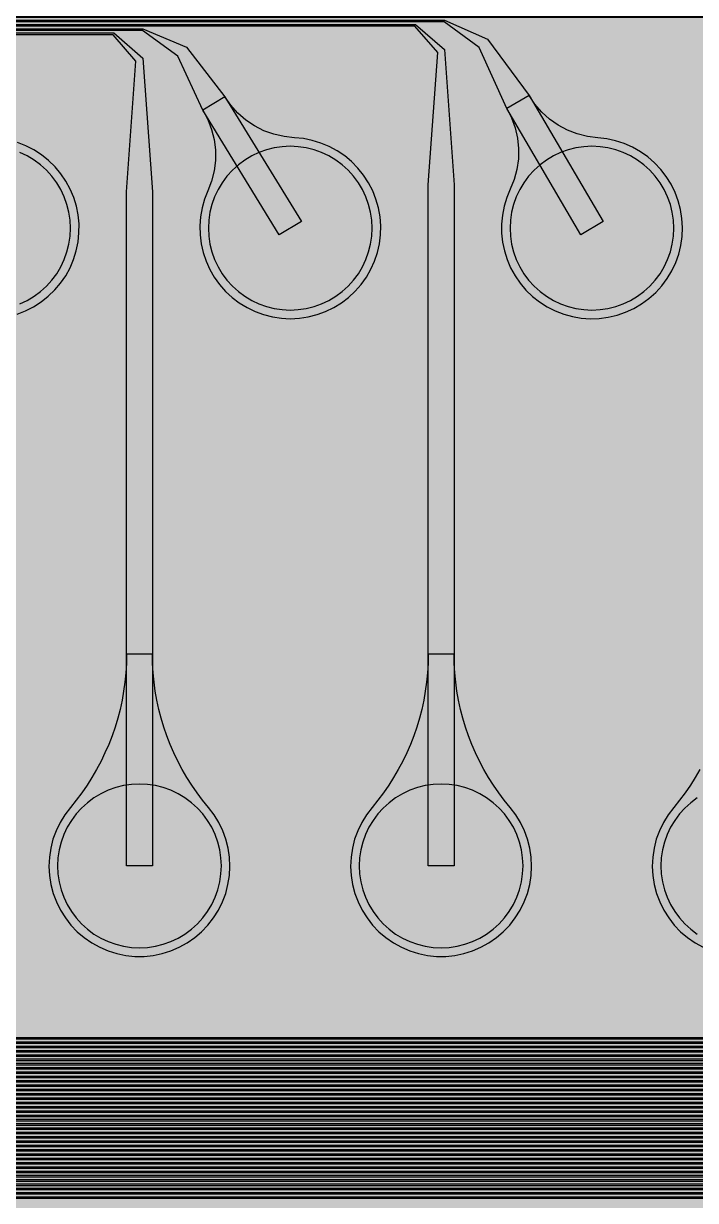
# Model space of a CAD drawing. Header units: metres. Extents: x -7240 to 10960, y -29667 to 1823.
# Drawn here: x -1187 to -407, y -28281 to -26915 of the extents above; entities that cross this region are included whole.
import ezdxf

# ---------------------------------------------------------------- set-up
doc = ezdxf.new("R2010")
doc.units = ezdxf.units.M
for name, color, linetype in [('Metal1', 4, 'CONTINUOUS'), ('Polyimide', 7, 'CONTINUOUS'), ('Polyimide_Negative', 5, 'CONTINUOUS')]:
    doc.layers.add(name, color=color, linetype=linetype)

msp = doc.modelspace()

# ---------------------------------------------------------------- hatches: boundary and pattern name
at = {"layer": 'Polyimide'}
msp.add_hatch(color=7, dxfattribs=at).paths.add_polyline_path([(4088.5, -11806.9), (4098.7, -11851.2), (4115.6, -11893.5), (4138.6, -11932.7), (4167.4, -11968), (4201.1, -11998.5), (4239, -12023.6), (4280.3, -12042.7), (4349.2, -12073.7), (4413.2, -12113.8), (4471.3, -12162), (4522.3, -12217.7), (4565.4, -12279.7), (4599.7, -12346.9), (4624.7, -12418.2), (4639.9, -12492.2), (4645, -12567.5), (4639.9, -12642.8), (4624.7, -12716.8), (4599.7, -12788.1), (4565.4, -12855.3), (4522.3, -12917.3), (4471.3, -12973), (4413.2, -13021.2), (4349.2, -13061.3), (4280.3, -13092.3), (4239, -13111.4), (4201.1, -13136.5), (4167.4, -13167), (4138.6, -13202.3), (4115.6, -13241.5), (4098.7, -13283.8), (4088.5, -13328.1), (4085, -13373.5), (4085, -13567.5), (4099.4, -13861.6), (4142.6, -14152.8), (4214.2, -14438.4), (4313.4, -14715.5), (4439.2, -14981.7), (4590.6, -15234.2), (4766, -15470.7), (4963.7, -15688.8), (5181.8, -15886.5), (5418.3, -16061.9), (5670.8, -16213.3), (5936.9, -16339.1), (6214.1, -16438.3), (6499.7, -16509.9), (6790.9, -16553.1), (7085, -16567.5), (9960.4, -16567.5), (10038.8, -16571.4), (10116.4, -16582.9), (10192.6, -16601.9), (10266.5, -16628.4), (10337.5, -16662), (10404.8, -16702.3), (10467.9, -16749.1), (10526.1, -16801.8), (10578.8, -16860), (10625.6, -16923), (10665.9, -16990.4), (10699.5, -17061.4), (10725.9, -17135.3), (10745, -17211.4), (10756.5, -17289.1), (10760.4, -17367.5), (10760.4, -21957.3), (10721.6, -22012.9), (10686, -22070.6), (10653.6, -22130.1), (10624.5, -22191.4), (10598.9, -22254.2), (10576.8, -22318.2), (10558.3, -22383.5), (10543.4, -22449.6), (10532.2, -22516.5), (10524.7, -22583.8), (10521, -22651.5), (10521, -22719.3), (10524.7, -22787), (10532.2, -22854.4), (10543.4, -22921.2), (10558.3, -22987.4), (10576.8, -23052.6), (10598.9, -23116.7), (10624.5, -23179.5), (10653.6, -23240.7), (10686, -23300.3), (10721.6, -23357.9), (10760.4, -23413.5), (10760.4, -28667.5), (10756.5, -28745.9), (10745, -28823.6), (10725.9, -28899.7), (10699.5, -28973.6), (10665.9, -29044.6), (10625.6, -29112), (10578.8, -29175), (10526.1, -29233.2), (10467.9, -29285.9), (10404.8, -29332.7), (10337.5, -29373), (10266.5, -29406.6), (10192.6, -29433.1), (10116.4, -29452.1), (10038.8, -29463.6), (9960.4, -29467.5), (-6239.6, -29467.5), (-6318, -29463.6), (-6395.7, -29452.1), (-6471.9, -29433.1), (-6545.8, -29406.6), (-6616.7, -29373), (-6684.1, -29332.7), (-6747.1, -29285.9), (-6805.3, -29233.2), (-6858, -29175), (-6904.8, -29112), (-6945.2, -29044.6), (-6978.7, -28973.6), (-7005.2, -28899.7), (-7024.3, -28823.6), (-7035.8, -28745.9), (-7039.6, -28667.5), (-7039.6, -23426.3), (-6999.4, -23370.1), (-6962.3, -23311.6), (-6928.7, -23251.2), (-6898.5, -23189), (-6871.8, -23125.1), (-6848.8, -23059.9), (-6829.5, -22993.4), (-6814, -22926), (-6802.4, -22857.8), (-6794.6, -22789.1), (-6790.7, -22720), (-6790.7, -22650.8), (-6794.6, -22581.8), (-6802.4, -22513), (-6814, -22444.8), (-6829.5, -22377.4), (-6848.8, -22311), (-6871.8, -22245.7), (-6898.5, -22181.9), (-6928.7, -22119.7), (-6962.3, -22059.2), (-6999.4, -22000.8), (-7039.6, -21944.5), (-7039.6, -17367.5), (-7035.8, -17289.1), (-7024.3, -17211.4), (-7005.2, -17135.3), (-6978.7, -17061.4), (-6945.2, -16990.4), (-6904.8, -16923), (-6858, -16860), (-6805.3, -16801.8), (-6747.1, -16749.1), (-6684.1, -16702.3), (-6616.7, -16662), (-6545.8, -16628.4), (-6471.9, -16601.9), (-6395.7, -16582.9), (-6318, -16571.4), (-6239.6, -16567.5), (-3334, -16567.5), (-3039.9, -16553.1), (-2748.7, -16509.9), (-2463.1, -16438.3), (-2185.9, -16339.1), (-1919.8, -16213.3), (-1667.3, -16061.9), (-1430.8, -15886.5), (-1212.7, -15688.8), (-1015, -15470.7), (-839.6, -15234.2), (-688.2, -14981.7), (-562.4, -14715.5), (-463.2, -14438.4), (-391.6, -14152.8), (-348.4, -13861.6), (-334, -13567.5), (-334, -13373.5), (-337.5, -13328.1), (-347.7, -13283.8), (-364.6, -13241.5), (-387.6, -13202.3), (-416.4, -13167), (-450.1, -13136.5), (-488, -13111.4), (-529.3, -13092.3), (-529.3, -13092.3), (-598.2, -13061.3), (-662.2, -13021.2), (-720.3, -12973), (-771.3, -12917.3), (-814.4, -12855.3), (-848.7, -12788.1), (-873.7, -12716.8), (-888.9, -12642.8), (-894, -12567.5), (-888.9, -12492.2), (-873.7, -12418.2), (-848.7, -12346.9), (-814.4, -12279.7), (-771.3, -12217.7), (-720.3, -12162), (-662.2, -12113.8), (-598.2, -12073.7), (-529.3, -12042.7), (-488, -12023.6), (-450.1, -11998.5), (-416.4, -11968), (-387.6, -11932.7), (-364.6, -11893.5), (-347.7, -11851.2), (-337.5, -11806.9), (-334, -11761.5), (-334, -11074.3), (-337.5, -11028.9), (-347.7, -10984.6), (-364.6, -10942.4), (-387.6, -10903.1), (-416.4, -10867.8), (-450.1, -10837.3), (-488, -10812.2), (-529.3, -10793.2), (-529.3, -10793.2), (-598.2, -10762.1), (-662.2, -10722.1), (-720.3, -10673.8), (-771.3, -10618.1), (-814.4, -10556.1), (-848.7, -10488.9), (-873.7, -10417.6), (-888.9, -10343.7), (-894, -10268.3), (-888.9, -10193), (-873.7, -10119), (-848.7, -10047.8), (-814.4, -9980.5), (-771.3, -9918.5), (-720.3, -9862.9), (-662.2, -9814.6), (-598.2, -9774.6), (-529.3, -9743.5), (-488, -9724.5), (-450.1, -9699.4), (-416.4, -9668.8), (-387.6, -9633.5), (-364.6, -9594.3), (-347.7, -9552), (-337.5, -9507.7), (-334, -9462.4), (-334, -8775.1), (-337.5, -8729.8), (-347.7, -8685.5), (-364.6, -8643.2), (-387.6, -8604), (-416.4, -8568.7), (-450.1, -8538.1), (-488, -8513), (-529.3, -8494), (-529.3, -8494), (-598.2, -8462.9), (-662.2, -8422.9), (-720.3, -8374.6), (-771.3, -8319), (-814.4, -8257), (-848.7, -8189.7), (-873.7, -8118.5), (-888.9, -8044.5), (-894, -7969.2), (-888.9, -7893.8), (-873.7, -7819.9), (-848.7, -7748.6), (-814.4, -7681.4), (-771.3, -7619.4), (-720.3, -7563.7), (-662.2, -7515.4), (-598.2, -7475.4), (-529.3, -7444.3), (-529.3, -7444.3), (-488, -7425.3), (-450.1, -7400.2), (-416.4, -7369.7), (-387.6, -7334.4), (-364.6, -7295.1), (-347.7, -7252.9), (-337.5, -7208.6), (-334, -7163.2), (-334, -6476), (-337.5, -6430.6), (-347.7, -6386.3), (-364.6, -6344), (-387.6, -6304.8), (-416.4, -6269.5), (-450.1, -6239), (-488, -6213.9), (-529.3, -6194.8), (-529.3, -6194.8), (-598.2, -6163.8), (-662.2, -6123.7), (-720.3, -6075.5), (-771.3, -6019.8), (-814.4, -5957.8), (-848.7, -5890.6), (-873.7, -5819.3), (-888.9, -5745.3), (-894, -5670), (-888.9, -5594.7), (-873.7, -5520.7), (-848.7, -5449.4), (-814.4, -5382.2), (-771.3, -5320.2), (-720.3, -5264.5), (-662.2, -5216.3), (-598.2, -5176.2), (-529.3, -5145.2), (-529.3, -5145.2), (-488, -5126.1), (-450.1, -5101), (-416.4, -5070.5), (-387.6, -5035.2), (-364.6, -4996), (-347.7, -4953.7), (-337.5, -4909.4), (-334, -4864), (-334, 380), (-334, 1522.5), (-289, 1522.5), (-288.8, 1515.6), (-288.1, 1508.8), (-287, 1502), (-285.4, 1495.3), (-283.4, 1488.7), (-281, 1482.3), (-278.2, 1476.1), (-274.9, 1470), (-271.3, 1464.2), (-267.3, 1458.6), (-262.9, 1453.3), (-258.2, 1448.3), (-253.2, 1443.6), (-247.9, 1439.2), (-242.3, 1435.2), (-236.5, 1431.6), (-230.4, 1428.3), (-224.2, 1425.5), (-217.8, 1423.1), (-211.2, 1421.1), (-204.5, 1419.5), (-197.7, 1418.4), (-190.9, 1417.7), (-184, 1417.5), (-177.1, 1417.7), (-170.3, 1418.4), (-163.5, 1419.5), (-156.8, 1421.1), (-150.2, 1423.1), (-143.8, 1425.5), (-137.6, 1428.3), (-131.5, 1431.6), (-125.7, 1435.2), (-120.1, 1439.2), (-114.8, 1443.6), (-109.8, 1448.3), (-105.1, 1453.3), (-100.7, 1458.6), (-96.7, 1464.2), (-93.1, 1470), (-89.8, 1476.1), (-87, 1482.3), (-84.6, 1488.7), (-82.6, 1495.3), (-81, 1502), (-79.9, 1508.8), (-79.2, 1515.6), (-79, 1522.5), (1786, 1522.5), (3835, 1522.5), (3835.2, 1529), (3835.9, 1535.6), (3836.9, 1542), (3838.4, 1548.4), (3840.3, 1554.6), (3842.6, 1560.8), (3845.3, 1566.7), (3848.4, 1572.5), (3851.9, 1578.1), (3855.7, 1583.4), (3859.8, 1588.4), (3864.3, 1593.2), (3869.1, 1597.7), (3874.1, 1601.8), (3879.4, 1605.6), (3885, 1609.1), (3890.8, 1612.2), (3896.7, 1614.9), (3902.9, 1617.2), (3909.1, 1619.1), (3915.5, 1620.6), (3921.9, 1621.6), (3928.5, 1622.3), (3935, 1622.5), (3941.5, 1622.3), (3948.1, 1621.6), (3954.5, 1620.6), (3960.9, 1619.1), (3967.1, 1617.2), (3973.3, 1614.9), (3979.2, 1612.2), (3985, 1609.1), (3990.6, 1605.6), (3995.9, 1601.8), (4000.9, 1597.7), (4005.7, 1593.2), (4010.2, 1588.4), (4014.3, 1583.4), (4018.1, 1578.1), (4021.6, 1572.5), (4024.7, 1566.7), (4027.4, 1560.8), (4029.7, 1554.6), (4031.6, 1548.4), (4033.1, 1542), (4034.1, 1535.6), (4034.8, 1529), (4035, 1522.5), (4085, 1522.5), (4085, 380), (4085, 330), (4085, -4864), (4088.5, -4909.4), (4098.7, -4953.7), (4115.6, -4996), (4138.6, -5035.2), (4167.4, -5070.5), (4201.1, -5101), (4239, -5126.1), (4280.3, -5145.2), (4280.3, -5145.2), (4349.2, -5176.2), (4413.2, -5216.3), (4471.3, -5264.5), (4522.3, -5320.2), (4565.4, -5382.2), (4599.7, -5449.4), (4624.7, -5520.7), (4639.9, -5594.7), (4645, -5670), (4639.9, -5745.3), (4624.7, -5819.3), (4599.7, -5890.6), (4565.4, -5957.8), (4522.3, -6019.8), (4471.3, -6075.5), (4413.2, -6123.7), (4349.2, -6163.8), (4280.3, -6194.8), (4239, -6213.9), (4201.1, -6239), (4167.4, -6269.5), (4138.6, -6304.8), (4115.6, -6344), (4098.7, -6386.3), (4088.5, -6430.6), (4085, -6476), (4085, -11761.5), (4088.5, -11806.9)])

# ---------------------------------------------------------------- linework, layer by layer
at = {"layer": 'Metal1'}
for points in [[(1728.9, -18191.7), (1728.9, -28247.9), (1698.3, -28278.5), (-5907.5, -28278.5), (-5938.1, -28247.9), (-5938.1, -25926.6), (-5907.5, -25896), (-4552.4, -25896), (-4493.7, -25906.7), (-4486.5, -25911.9), (-4366.5, -26031.9), (-4387.7, -26053.1), (-4507.7, -25933.1), (-4509.1, -25929.8), (-4552.8, -25898), (-5906.7, -25898), (-5936.1, -25927.4), (-5936.1, -28247.1), (-5906.7, -28276.5), (1697.5, -28276.5), (1726.9, -28247.1), (1726.9, -18191.7)], [(1723.9, -18191.7), (1723.9, -28242.9), (1693.3, -28273.5), (-5902.5, -28273.5), (-5933.1, -28242.9), (-5933.1, -25931.6), (-5902.5, -25901), (-4581.7, -25901), (-4547.8, -25930.2), (-4537.1, -26068.2), (-4537.1, -26782.5), (-4567.1, -26782.5), (-4567.1, -26068.2), (-4556.5, -25933.8), (-4582.5, -25903), (-5901.7, -25903), (-5931.1, -25932.4), (-5931.1, -28242.1), (-5901.7, -28271.5), (1692.5, -28271.5), (1721.9, -28242.1), (1721.9, -18191.7)], [(1718.9, -18191.7), (1718.9, -28237.9), (1688.3, -28268.5), (-5897.5, -28268.5), (-5928.1, -28237.9), (-5928.1, -25936.6), (-5897.5, -25906), (-4892.4, -25906), (-4832.9, -25915.5), (-4716.5, -26031.9), (-4737.7, -26053.1), (-4849.9, -25940.9), (-4892.8, -25908), (-5896.7, -25908), (-5926.1, -25937.4), (-5926.1, -28237.1), (-5896.7, -28266.5), (1687.5, -28266.5), (1716.9, -28237.1), (1716.9, -18191.7)], [(1713.9, -18191.7), (1713.9, -28232.9), (1683.3, -28263.5), (-5892.5, -28263.5), (-5923.1, -28232.9), (-5923.1, -25941.6), (-5892.5, -25911), (-4931.7, -25911), (-4897.8, -25940.2), (-4887.1, -26076.2), (-4887.1, -26782.5), (-4917.1, -26782.5), (-4917.1, -26076.2), (-4906.5, -25943.8), (-4932.5, -25913), (-5891.7, -25913), (-5921.1, -25942.4), (-5921.1, -28232.1), (-5891.7, -28261.5), (1682.5, -28261.5), (1711.9, -28232.1), (1711.9, -18191.7)], [(1708.9, -18191.7), (1708.9, -28227.9), (1678.3, -28258.5), (-5887.5, -28258.5), (-5918.1, -28227.9), (-5918.1, -25946.6), (-5887.5, -25916), (-5232.4, -25916), (-5172.9, -25925.5), (-5066.5, -26031.9), (-5087.7, -26053.1), (-5189.9, -25950.9), (-5232.8, -25918), (-5886.7, -25918), (-5916.1, -25947.4), (-5916.1, -28227.1), (-5886.7, -28256.5), (1677.5, -28256.5), (1706.9, -28227.1), (1706.9, -18191.7)], [(1703.9, -18191.7), (1703.9, -28222.9), (1673.3, -28253.5), (-5882.5, -28253.5), (-5913.1, -28222.9), (-5913.1, -25951.6), (-5882.5, -25921), (-5281.7, -25921), (-5247.7, -25950.2), (-5237.1, -26084.2), (-5237.1, -26782.5), (-5267.1, -26782.5), (-5267.1, -26084.2), (-5256.5, -25953.8), (-5282.5, -25923), (-5881.7, -25923), (-5911.1, -25952.4), (-5911.1, -28222.1), (-5881.7, -28251.5), (1672.5, -28251.5), (1701.9, -28222.1), (1701.9, -18191.7)], [(1698.9, -18191.7), (1698.9, -28217.9), (1668.3, -28248.5), (-5877.5, -28248.5), (-5908.1, -28217.9), (-5908.1, -26921.6), (-5877.5, -26891), (143.3, -26891), (179.6, -26919.2), (187.9, -26982.8), (187.9, -27152.5), (157.9, -27152.5), (157.9, -26982.8), (166.1, -26924.8), (142.5, -26893), (-5876.7, -26893), (-5906.1, -26922.4), (-5906.1, -28217.1), (-5876.7, -28246.5), (1667.5, -28246.5), (1696.9, -28217.1), (1696.9, -18191.7)], [(1693.9, -18191.7), (1693.9, -28212.9), (1663.3, -28243.5), (-5872.5, -28243.5), (-5903.1, -28212.9), (-5903.1, -26926.6), (-5872.5, -26896), (-31.7, -26896), (1.8, -26925.4), (12.9, -27086.2), (12.9, -27892.5), (-17.1, -27892.5), (-17.1, -27086.2), (-6.1, -26928.6), (-32.5, -26898), (-5871.7, -26898), (-5901.1, -26927.4), (-5901.1, -28212.1), (-5871.7, -28241.5), (1662.5, -28241.5), (1691.9, -28212.1), (1691.9, -18191.7)], [(1688.9, -18191.7), (1688.9, -28207.9), (1658.3, -28238.5), (-5867.5, -28238.5), (-5898.1, -28207.9), (-5898.1, -26931.6), (-5867.5, -26901), (-348.1, -26901), (-299, -26923.6), (-247.4, -26997.3), (-164.1, -27145.1), (-190.2, -27159.9), (-273.5, -27012), (-308.2, -26932.6), (-348.6, -26903), (-5866.7, -26903), (-5896.1, -26932.4), (-5896.1, -28207.1), (-5866.7, -28236.5), (1657.5, -28236.5), (1686.9, -28207.1), (1686.9, -18191.7)], [(1683.9, -18191.7), (1683.9, -28202.9), (1653.3, -28233.5), (-5862.5, -28233.5), (-5893.1, -28202.9), (-5893.1, -26936.6), (-5862.5, -26906), (-381.7, -26906), (-348.1, -26935.4), (-337.1, -27094.2), (-337.1, -27892.5), (-367.1, -27892.5), (-367.1, -27094.2), (-356.1, -26938.6), (-382.5, -26908), (-5861.7, -26908), (-5891.1, -26937.4), (-5891.1, -28202.1), (-5861.7, -28231.5), (1652.5, -28231.5), (1681.9, -28202.1), (1681.9, -18191.7)], [(1678.9, -18191.7), (1678.9, -28197.9), (1648.3, -28228.5), (-5857.5, -28228.5), (-5888.1, -28197.9), (-5888.1, -26941.6), (-5857.5, -26911), (-698.1, -26911), (-648.4, -26933), (-600.1, -26998.6), (-514.2, -27144.9), (-540.1, -27160.1), (-626, -27013.8), (-657.9, -26942.7), (-698.6, -26913), (-5856.7, -26913), (-5886.1, -26942.4), (-5886.1, -28197.1), (-5856.7, -28226.5), (1647.5, -28226.5), (1676.9, -28197.1), (1676.9, -18191.7)], [(1673.9, -18191.7), (1673.9, -28192.9), (1643.3, -28223.5), (-5852.5, -28223.5), (-5883.1, -28192.9), (-5883.1, -26946.6), (-5852.5, -26916), (-731.7, -26916), (-698.1, -26945.3), (-687.1, -27102.2), (-687.1, -27892.5), (-717.1, -27892.5), (-717.1, -27102.2), (-706.1, -26948.7), (-732.5, -26918), (-5851.7, -26918), (-5881.1, -26947.4), (-5881.1, -28192.1), (-5851.7, -28221.5), (1642.5, -28221.5), (1671.9, -28192.1), (1671.9, -18191.7)], [(1668.9, -18191.7), (1668.9, -28187.9), (1638.3, -28218.5), (-5847.5, -28218.5), (-5878.1, -28187.9), (-5878.1, -26951.6), (-5847.5, -26921), (-1048.1, -26921), (-997.7, -26942.4), (-953, -27000), (-864.3, -27144.7), (-889.9, -27160.3), (-978.6, -27015.6), (-1007.7, -26952.8), (-1048.6, -26923), (-5846.7, -26923), (-5876.1, -26952.4), (-5876.1, -28187.1), (-5846.7, -28216.5), (1637.5, -28216.5), (1666.9, -28187.1), (1666.9, -18191.7)], [(1663.9, -18191.7), (1663.9, -28182.9), (1633.3, -28213.5), (-5842.5, -28213.5), (-5873.1, -28182.9), (-5873.1, -26956.6), (-5842.5, -26926), (-1081.7, -26926), (-1048.1, -26955.3), (-1037.1, -27110.2), (-1037.1, -27892.5), (-1067.1, -27892.5), (-1067.1, -27110.2), (-1056.2, -26958.7), (-1082.5, -26928), (-5841.7, -26928), (-5871.1, -26957.4), (-5871.1, -28182.1), (-5841.7, -28211.5), (1632.5, -28211.5), (1661.9, -28182.1), (1661.9, -18191.7)], [(1658.9, -18191.7), (1658.9, -28177.9), (1628.3, -28208.5), (-5837.5, -28208.5), (-5868.1, -28177.9), (-5868.1, -26961.6), (-5837.5, -26931), (-1398.1, -26931), (-1346.9, -26951.7), (-1306, -27001.5), (-1214.5, -27144.4), (-1239.8, -27160.6), (-1331.3, -27017.7), (-1357.4, -26962.9), (-1398.6, -26933), (-5836.7, -26933), (-5866.1, -26962.4), (-5866.1, -28177.1), (-5836.7, -28206.5), (1627.5, -28206.5), (1656.9, -28177.1), (1656.9, -18191.7)], [(1653.9, -18191.7), (1653.9, -28172.9), (1623.3, -28203.5), (-5832.5, -28203.5), (-5863.1, -28172.9), (-5863.1, -26966.6), (-5832.5, -26936), (-1431.7, -26936), (-1398.1, -26965.3), (-1387.1, -27118.2), (-1387.1, -27892.5), (-1417.1, -27892.5), (-1417.1, -27118.2), (-1406.2, -26968.7), (-1432.5, -26938), (-5831.7, -26938), (-5861.1, -26967.4), (-5861.1, -28172.1), (-5831.7, -28201.5), (1622.5, -28201.5), (1651.9, -28172.1), (1651.9, -18191.7)], [(1648.9, -18191.7), (1648.9, -28167.9), (1618.3, -28198.5), (-5827.5, -28198.5), (-5858.1, -28167.9), (-5858.1, -26971.6), (-5827.5, -26941), (-1748.1, -26941), (-1696.1, -26960.8), (-1659.2, -27003.2), (-1564.7, -27144.1), (-1589.6, -27160.9), (-1684.1, -27019.9), (-1707.1, -26973), (-1748.6, -26943), (-5826.7, -26943), (-5856.1, -26972.4), (-5856.1, -28167.1), (-5826.7, -28196.5), (1617.5, -28196.5), (1646.9, -28167.1), (1646.9, -18191.7)], [(1643.9, -18191.7), (1643.9, -28162.9), (1613.3, -28193.5), (-5822.5, -28193.5), (-5853.1, -28162.9), (-5853.1, -26976.6), (-5822.5, -26946), (-1781.7, -26946), (-1748, -26975.3), (-1737.1, -27126.2), (-1737.1, -27892.5), (-1767.1, -27892.5), (-1767.1, -27126.2), (-1756.2, -26978.7), (-1782.5, -26948), (-5821.7, -26948), (-5851.1, -26977.4), (-5851.1, -28162.1), (-5821.7, -28191.5), (1612.5, -28191.5), (1641.9, -28162.1), (1641.9, -18191.7)], [(1638.9, -18191.7), (1638.9, -28157.9), (1608.3, -28188.5), (-5817.5, -28188.5), (-5848.1, -28157.9), (-5848.1, -26981.6), (-5817.5, -26951), (-2098.1, -26951), (-2045.3, -26969.9), (-2012.6, -27005.1), (-1914.9, -27143.9), (-1939.4, -27161.1), (-2037.1, -27022.4), (-2056.9, -26983.2), (-2098.6, -26953), (-5816.7, -26953), (-5846.1, -26982.4), (-5846.1, -28157.1), (-5816.7, -28186.5), (1607.5, -28186.5), (1636.9, -28157.1), (1636.9, -18191.7)], [(1633.9, -18191.7), (1633.9, -28152.9), (1603.3, -28183.5), (-5812.5, -28183.5), (-5843.1, -28152.9), (-5843.1, -26986.6), (-5812.5, -26956), (-2131.7, -26956), (-2098, -26985.3), (-2087.1, -27134.2), (-2087.1, -27892.5), (-2117.1, -27892.5), (-2117.1, -27134.2), (-2106.3, -26988.7), (-2132.5, -26958), (-5811.7, -26958), (-5841.1, -26987.4), (-5841.1, -28152.1), (-5811.7, -28181.5), (1602.5, -28181.5), (1631.9, -28152.1), (1631.9, -18191.7)], [(1628.9, -18191.7), (1628.9, -28147.9), (1598.3, -28178.5), (-5807.5, -28178.5), (-5838.1, -28147.9), (-5838.1, -26991.6), (-5807.5, -26961), (-2448.1, -26961), (-2394.4, -26978.8), (-2366.1, -27007.2), (-2265.1, -27143.6), (-2289.2, -27161.4), (-2390.2, -27025.1), (-2406.6, -26993.4), (-2448.6, -26963), (-5806.7, -26963), (-5836.1, -26992.4), (-5836.1, -28147.1), (-5806.7, -28176.5), (1597.5, -28176.5), (1626.9, -28147.1), (1626.9, -18191.7)], [(1623.9, -18191.7), (1623.9, -28142.9), (1593.3, -28173.5), (-5802.5, -28173.5), (-5833.1, -28142.9), (-5833.1, -26996.6), (-5802.5, -26966), (-2481.7, -26966), (-2448, -26995.3), (-2437.1, -27142.2), (-2437.1, -27892.5), (-2467.1, -27892.5), (-2467.1, -27142.2), (-2456.3, -26998.7), (-2482.5, -26968), (-5801.7, -26968), (-5831.1, -26997.4), (-5831.1, -28142.1), (-5801.7, -28171.5), (1592.5, -28171.5), (1621.9, -28142.1), (1621.9, -18191.7)], [(1618.9, -18191.7), (1618.9, -28137.9), (1588.3, -28168.5), (-5797.5, -28168.5), (-5828.1, -28137.9), (-5828.1, -27001.6), (-5797.5, -26971), (-2798.1, -26971), (-2743.4, -26987.6), (-2719.9, -27009.6), (-2615.3, -27143.3), (-2638.9, -27161.7), (-2743.5, -27028.1), (-2756.3, -27003.6), (-2798.6, -26973), (-5796.7, -26973), (-5826.1, -27002.4), (-5826.1, -28137.1), (-5796.7, -28166.5), (1587.5, -28166.5), (1616.9, -28137.1), (1616.9, -18191.7)], [(1613.9, -18191.7), (1613.9, -28132.9), (1583.3, -28163.5), (-5792.5, -28163.5), (-5823.1, -28132.9), (-5823.1, -27006.6), (-5792.5, -26976), (-2831.7, -26976), (-2797.9, -27005.3), (-2787.1, -27150.2), (-2787.1, -27892.5), (-2817.1, -27892.5), (-2817.1, -27150.2), (-2806.3, -27008.7), (-2832.5, -26978), (-5791.7, -26978), (-5821.1, -27007.4), (-5821.1, -28132.1), (-5791.7, -28161.5), (1582.5, -28161.5), (1611.9, -28132.1), (1611.9, -18191.7)], [(1608.9, -18191.7), (1608.9, -28127.9), (1578.3, -28158.5), (-5787.5, -28158.5), (-5818.1, -28127.9), (-5818.1, -27011.6), (-5787.5, -26981), (-3177.4, -26981), (-3121.3, -26995.6), (-3086.5, -27021.9), (-2966.5, -27141.9), (-2987.7, -27163.1), (-3107.7, -27043.1), (-3131.5, -27010.9), (-3177.8, -26983), (-5786.7, -26983), (-5816.1, -27012.4), (-5816.1, -28127.1), (-5786.7, -28156.5), (1577.5, -28156.5), (1606.9, -28127.1), (1606.9, -18191.7)], [(1603.9, -18191.7), (1603.9, -28122.9), (1573.3, -28153.5), (-5782.5, -28153.5), (-5813.1, -28122.9), (-5813.1, -27016.6), (-5782.5, -26986), (-3181.7, -26986), (-3147.9, -27015.2), (-3137.1, -27158.2), (-3137.1, -27892.5), (-3167.1, -27892.5), (-3167.1, -27158.2), (-3156.4, -27018.8), (-3182.5, -26988), (-5781.7, -26988), (-5811.1, -27017.4), (-5811.1, -28122.1), (-5781.7, -28151.5), (1572.5, -28151.5), (1601.9, -28122.1), (1601.9, -18191.7)], [(1598.9, -18191.7), (1598.9, -28117.9), (1568.3, -28148.5), (-5777.5, -28148.5), (-5808.1, -28117.9), (-5808.1, -27021.6), (-5777.5, -26991), (-3517.4, -26991), (-3460.5, -27004.4), (-3436.5, -27021.9), (-3316.5, -27141.9), (-3337.7, -27163.1), (-3457.7, -27043.1), (-3472.3, -27022), (-3517.8, -26993), (-5776.7, -26993), (-5806.1, -27022.4), (-5806.1, -28117.1), (-5776.7, -28146.5), (1567.5, -28146.5), (1596.9, -28117.1), (1596.9, -18191.7)], [(1593.9, -18191.7), (1593.9, -28112.9), (1563.3, -28143.5), (-5772.5, -28143.5), (-5803.1, -28112.9), (-5803.1, -27026.6), (-5772.5, -26996), (-3531.7, -26996), (-3497.9, -27025.2), (-3487.1, -27166.2), (-3487.1, -27892.5), (-3517.1, -27892.5), (-3517.1, -27166.2), (-3506.4, -27028.8), (-3532.5, -26998), (-5771.7, -26998), (-5801.1, -27027.4), (-5801.1, -28112.1), (-5771.7, -28141.5), (1562.5, -28141.5), (1591.9, -28112.1), (1591.9, -18191.7)], [(1588.9, -18191.7), (1588.9, -28107.9), (1558.3, -28138.5), (-5767.5, -28138.5), (-5798.1, -28107.9), (-5798.1, -27031.6), (-5767.5, -27001), (-3857.4, -27001), (-3799.4, -27012.8), (-3786.5, -27021.9), (-3666.5, -27141.9), (-3687.7, -27163.1), (-3807.7, -27043.1), (-3813.4, -27033.7), (-3857.8, -27003), (-5766.7, -27003), (-5796.1, -27032.4), (-5796.1, -28107.1), (-5766.7, -28136.5), (1557.5, -28136.5), (1586.9, -28107.1), (1586.9, -18191.7)], [(1583.9, -18191.7), (1583.9, -28102.9), (1553.3, -28133.5), (-5762.5, -28133.5), (-5793.1, -28102.9), (-5793.1, -27036.6), (-5762.5, -27006), (-3881.7, -27006), (-3847.8, -27035.2), (-3837.1, -27174.2), (-3837.1, -27892.5), (-3867.1, -27892.5), (-3867.1, -27174.2), (-3856.4, -27038.8), (-3882.5, -27008), (-5761.7, -27008), (-5791.1, -27037.4), (-5791.1, -28102.1), (-5761.7, -28131.5), (1552.5, -28131.5), (1581.9, -28102.1), (1581.9, -18191.7)], [(1578.9, -18191.7), (1578.9, -28097.9), (1548.3, -28128.5), (-5757.5, -28128.5), (-5788.1, -28097.9), (-5788.1, -27041.6), (-5757.5, -27011), (-4197.4, -27011), (-4137.9, -27020.5), (-4016.5, -27141.9), (-4037.7, -27163.1), (-4154.9, -27045.9), (-4197.8, -27013), (-5756.7, -27013), (-5786.1, -27042.4), (-5786.1, -28097.1), (-5756.7, -28126.5), (1547.5, -28126.5), (1576.9, -28097.1), (1576.9, -18191.7)], [(1573.9, -18191.7), (1573.9, -28092.9), (1543.3, -28123.5), (-5752.5, -28123.5), (-5783.1, -28092.9), (-5783.1, -27046.6), (-5752.5, -27016), (-4231.7, -27016), (-4197.8, -27045.2), (-4187.1, -27182.2), (-4187.1, -27892.5), (-4217.1, -27892.5), (-4217.1, -27182.2), (-4206.5, -27048.8), (-4232.5, -27018), (-5751.7, -27018), (-5781.1, -27047.4), (-5781.1, -28092.1), (-5751.7, -28121.5), (1542.5, -28121.5), (1571.9, -28092.1), (1571.9, -18191.7)], [(1568.9, -18191.7), (1568.9, -28087.9), (1538.3, -28118.5), (-5747.5, -28118.5), (-5778.1, -28087.9), (-5778.1, -27051.6), (-5747.5, -27021), (-4537.4, -27021), (-4477.9, -27030.5), (-4366.5, -27141.9), (-4387.7, -27163.1), (-4494.9, -27055.9), (-4537.8, -27023), (-5746.7, -27023), (-5776.1, -27052.4), (-5776.1, -28087.1), (-5746.7, -28116.5), (1537.5, -28116.5), (1566.9, -28087.1), (1566.9, -18191.7)], [(1563.9, -18191.7), (1563.9, -28082.9), (1533.3, -28113.5), (-5742.5, -28113.5), (-5773.1, -28082.9), (-5773.1, -27056.6), (-5742.5, -27026), (-4581.7, -27026), (-4547.7, -27055.2), (-4537.1, -27190.2), (-4537.1, -27892.5), (-4567.1, -27892.5), (-4567.1, -27190.2), (-4556.5, -27058.8), (-4582.5, -27028), (-5741.7, -27028), (-5771.1, -27057.4), (-5771.1, -28082.1), (-5741.7, -28111.5), (1532.5, -28111.5), (1561.9, -28082.1), (1561.9, -18191.7)], [(1558.9, -18191.7), (1558.9, -28077.9), (1528.3, -28108.5), (-5737.5, -28108.5), (-5768.1, -28077.9), (-5768.1, -27061.6), (-5737.5, -27031), (-4877.4, -27031), (-4817.9, -27040.5), (-4716.5, -27141.9), (-4737.7, -27163.1), (-4834.9, -27065.9), (-4877.8, -27033), (-5736.7, -27033), (-5766.1, -27062.4), (-5766.1, -28077.1), (-5736.7, -28106.5), (1527.5, -28106.5), (1556.9, -28077.1), (1556.9, -18191.7)], [(1553.9, -18191.7), (1553.9, -28072.9), (1523.3, -28103.5), (-5732.5, -28103.5), (-5763.1, -28072.9), (-5763.1, -27066.6), (-5732.5, -27036), (-4931.7, -27036), (-4897.7, -27065.2), (-4887.1, -27198.2), (-4887.1, -27892.5), (-4917.1, -27892.5), (-4917.1, -27198.2), (-4906.5, -27068.8), (-4932.5, -27038), (-5731.7, -27038), (-5761.1, -27067.4), (-5761.1, -28072.1), (-5731.7, -28101.5), (1522.5, -28101.5), (1551.9, -28072.1), (1551.9, -18191.7)], [(1548.9, -18191.7), (1548.9, -28067.9), (1518.3, -28098.5), (-5727.5, -28098.5), (-5758.1, -28067.9), (-5758.1, -27071.6), (-5727.5, -27041), (-5217.4, -27041), (-5157.9, -27050.5), (-5066.5, -27141.9), (-5087.7, -27163.1), (-5174.9, -27075.9), (-5217.8, -27043), (-5726.7, -27043), (-5756.1, -27072.4), (-5756.1, -28067.1), (-5726.7, -28096.5), (1517.5, -28096.5), (1546.9, -28067.1), (1546.9, -18191.7)], [(1543.9, -18191.7), (1543.9, -28062.9), (1513.3, -28093.5), (-5722.5, -28093.5), (-5753.1, -28062.9), (-5753.1, -27076.6), (-5722.5, -27046), (-5281.7, -27046), (-5247.7, -27075.2), (-5237.1, -27206.2), (-5237.1, -27892.5), (-5267.1, -27892.5), (-5267.1, -27206.2), (-5256.6, -27078.8), (-5282.5, -27048), (-5721.7, -27048), (-5751.1, -27077.4), (-5751.1, -28062.1), (-5721.7, -28091.5), (1512.5, -28091.5), (1541.9, -28062.1), (1541.9, -18191.7)], [(-1194.1, -27252.2), (-1184.3, -27248.4), (-1175, -27243.6), (-1166.2, -27238), (-1157.9, -27231.5), (-1150.4, -27224.2), (-1143.6, -27216.2), (-1137.7, -27207.6), (-1132.7, -27198.4), (-1128.6, -27188.7), (-1125.5, -27178.7), (-1123.3, -27168.5), (-1122.3, -27158), (-1122.2, -27147.5), (-1123.3, -27137.1), (-1125.3, -27126.8), (-1128.4, -27116.8), (-1132.4, -27107.2), (-1137.4, -27097.9), (-1143.3, -27089.3), (-1150, -27081.2), (-1157.5, -27073.9), (-1165.7, -27067.3), (-1174.5, -27061.6), (-1183.8, -27056.9), (-1193.5, -27053)], [(-401.8, -27780.6), (-407.2, -27789.9), (-412.9, -27798.9), (-419, -27807.7), (-425.5, -27816.3), (-432.3, -27824.6), (-438.7, -27833.1), (-444.2, -27842.1), (-448.9, -27851.7), (-452.5, -27861.6), (-455.1, -27871.9), (-456.6, -27882.4), (-457.1, -27893), (-456.5, -27903.6), (-454.9, -27914.1), (-452.2, -27924.3), (-448.5, -27934.2), (-443.8, -27943.7), (-438.1, -27952.7), (-431.6, -27961.1), (-424.3, -27968.8), (-416.2, -27975.7), (-407.5, -27981.7), (-398.2, -27986.8)]]:
    msp.add_lwpolyline(points, dxfattribs=at)
for points in [[(-978.6, -27015.6), (-972.8, -27026.4), (-968.5, -27037.8), (-965.5, -27049.6), (-964, -27061.7), (-964, -27073.8), (-965.5, -27085.9), (-968.4, -27097.8), (-972.8, -27109.2), (-976.6, -27118.9), (-979.5, -27129), (-981.3, -27139.3), (-982.1, -27149.7), (-981.8, -27160.2), (-980.5, -27170.6), (-978.2, -27180.8), (-974.9, -27190.8), (-970.6, -27200.3), (-965.4, -27209.4), (-959.2, -27217.9), (-952.3, -27225.8), (-944.6, -27232.9), (-936.3, -27239.2), (-927.3, -27244.7), (-917.9, -27249.3), (-908.1, -27252.8), (-897.9, -27255.4), (-887.5, -27257), (-877.1, -27257.5), (-866.6, -27257), (-856.2, -27255.4), (-846.1, -27252.8), (-836.2, -27249.2), (-826.8, -27244.7), (-817.9, -27239.2), (-809.5, -27232.8), (-801.9, -27225.7), (-794.9, -27217.8), (-788.8, -27209.3), (-783.6, -27200.2), (-779.3, -27190.7), (-776, -27180.7), (-773.7, -27170.5), (-772.4, -27160.1), (-772.2, -27149.6), (-773, -27139.2), (-774.8, -27128.9), (-777.7, -27118.8), (-781.5, -27109.1), (-786.3, -27099.7), (-792.1, -27091), (-798.6, -27082.8), (-806, -27075.3), (-814, -27068.6), (-822.7, -27062.7), (-831.9, -27057.7), (-841.6, -27053.7), (-851.6, -27050.7), (-861.9, -27048.6), (-872.3, -27047.6), (-884.4, -27046.3), (-896.3, -27043.5), (-907.7, -27039.4), (-918.6, -27033.8), (-928.7, -27027), (-937.9, -27019), (-946, -27009.9), (-953, -27000), (-978.6, -27015.6)], [(-626, -27013.8), (-620.5, -27024.6), (-616.3, -27036.1), (-613.6, -27047.9), (-612.3, -27060.1), (-612.5, -27072.2), (-614.2, -27084.3), (-617.4, -27096.1), (-621.9, -27107.4), (-626, -27117), (-629, -27127.1), (-631, -27137.4), (-632, -27147.8), (-632, -27158.3), (-630.9, -27168.7), (-628.7, -27178.9), (-625.6, -27188.9), (-621.5, -27198.6), (-616.4, -27207.8), (-610.5, -27216.4), (-603.7, -27224.4), (-596.1, -27231.6), (-587.9, -27238.1), (-579.1, -27243.8), (-569.7, -27248.5), (-559.9, -27252.2), (-549.8, -27255), (-539.5, -27256.8), (-529, -27257.5), (-518.6, -27257.2), (-508.2, -27255.8), (-498, -27253.4), (-488.1, -27250), (-478.5, -27245.6), (-469.5, -27240.3), (-461, -27234.1), (-453.2, -27227.1), (-446.2, -27219.4), (-439.9, -27211), (-434.5, -27202), (-430, -27192.5), (-426.5, -27182.6), (-424, -27172.5), (-422.6, -27162.1), (-422.1, -27151.6), (-422.7, -27141.1), (-424.4, -27130.8), (-427.1, -27120.7), (-430.7, -27110.9), (-435.4, -27101.5), (-440.9, -27092.6), (-447.3, -27084.3), (-454.5, -27076.6), (-462.4, -27069.8), (-471, -27063.8), (-480.1, -27058.6), (-489.7, -27054.4), (-499.7, -27051.1), (-509.9, -27048.9), (-520.3, -27047.7), (-532.4, -27046.2), (-544.2, -27043.2), (-555.6, -27038.8), (-566.3, -27033.1), (-576.3, -27026.1), (-585.3, -27017.9), (-593.3, -27008.7), (-600.1, -26998.6), (-626, -27013.8)], [(-1067.1, -27646.9), (-1067.3, -27657.7), (-1068, -27668.4), (-1069, -27679.1), (-1070.5, -27689.7), (-1072.3, -27700.3), (-1074.6, -27710.8), (-1077.3, -27721.1), (-1080.4, -27731.4), (-1083.9, -27741.6), (-1087.8, -27751.6), (-1092.1, -27761.4), (-1096.7, -27771.1), (-1101.8, -27780.6), (-1107.2, -27789.9), (-1112.9, -27798.9), (-1119, -27807.7), (-1125.5, -27816.3), (-1132.3, -27824.6), (-1138.7, -27833.1), (-1144.2, -27842.1), (-1148.9, -27851.7), (-1152.5, -27861.6), (-1155.1, -27871.9), (-1156.6, -27882.4), (-1157.1, -27893), (-1156.5, -27903.6), (-1154.9, -27914.1), (-1152.2, -27924.3), (-1148.5, -27934.2), (-1143.8, -27943.7), (-1138.1, -27952.7), (-1131.6, -27961.1), (-1124.3, -27968.8), (-1116.2, -27975.7), (-1107.5, -27981.7), (-1098.2, -27986.8), (-1088.5, -27991), (-1078.4, -27994.2), (-1068, -27996.3), (-1057.4, -27997.4), (-1046.8, -27997.4), (-1036.3, -27996.3), (-1025.9, -27994.2), (-1015.8, -27991), (-1006, -27986.8), (-996.7, -27981.7), (-988, -27975.7), (-980, -27968.8), (-972.6, -27961.1), (-966.1, -27952.7), (-960.5, -27943.7), (-955.8, -27934.2), (-952.1, -27924.3), (-949.4, -27914.1), (-947.7, -27903.6), (-947.1, -27893), (-947.6, -27882.4), (-949.2, -27871.9), (-951.8, -27861.6), (-955.4, -27851.7), (-960, -27842.1), (-965.6, -27833.1), (-972, -27824.6), (-978.8, -27816.3), (-985.2, -27807.7), (-991.3, -27798.9), (-997.1, -27789.9), (-1002.5, -27780.6), (-1007.5, -27771.1), (-1012.2, -27761.4), (-1016.4, -27751.6), (-1020.3, -27741.6), (-1023.8, -27731.4), (-1026.9, -27721.1), (-1029.6, -27710.8), (-1031.9, -27700.3), (-1033.8, -27689.7), (-1035.2, -27679.1), (-1036.3, -27668.4), (-1036.9, -27657.7), (-1037.1, -27646.9), (-1067.1, -27646.9)], [(-717.1, -27646.9), (-717.3, -27657.7), (-718, -27668.4), (-719, -27679.1), (-720.5, -27689.7), (-722.3, -27700.3), (-724.6, -27710.8), (-727.3, -27721.1), (-730.4, -27731.4), (-733.9, -27741.6), (-737.8, -27751.6), (-742.1, -27761.4), (-746.7, -27771.1), (-751.8, -27780.6), (-757.2, -27789.9), (-762.9, -27798.9), (-769, -27807.7), (-775.5, -27816.3), (-782.3, -27824.6), (-788.7, -27833.1), (-794.2, -27842.1), (-798.9, -27851.7), (-802.5, -27861.6), (-805.1, -27871.9), (-806.6, -27882.4), (-807.1, -27893), (-806.5, -27903.6), (-804.9, -27914.1), (-802.2, -27924.3), (-798.5, -27934.2), (-793.8, -27943.7), (-788.1, -27952.7), (-781.6, -27961.1), (-774.3, -27968.8), (-766.2, -27975.7), (-757.5, -27981.7), (-748.2, -27986.8), (-738.5, -27991), (-728.4, -27994.2), (-718, -27996.3), (-707.4, -27997.4), (-696.8, -27997.4), (-686.3, -27996.3), (-675.9, -27994.2), (-665.8, -27991), (-656, -27986.8), (-646.7, -27981.7), (-638, -27975.7), (-630, -27968.8), (-622.6, -27961.1), (-616.1, -27952.7), (-610.5, -27943.7), (-605.8, -27934.2), (-602.1, -27924.3), (-599.4, -27914.1), (-597.7, -27903.6), (-597.1, -27893), (-597.6, -27882.4), (-599.2, -27871.9), (-601.8, -27861.6), (-605.4, -27851.7), (-610, -27842.1), (-615.6, -27833.1), (-622, -27824.6), (-628.8, -27816.3), (-635.2, -27807.7), (-641.3, -27798.9), (-647.1, -27789.9), (-652.5, -27780.6), (-657.5, -27771.1), (-662.2, -27761.4), (-666.4, -27751.6), (-670.3, -27741.6), (-673.8, -27731.4), (-676.9, -27721.1), (-679.6, -27710.8), (-681.9, -27700.3), (-683.8, -27689.7), (-685.2, -27679.1), (-686.3, -27668.4), (-686.9, -27657.7), (-687.1, -27646.9), (-717.1, -27646.9)]]:
    msp.add_lwpolyline(points, close=True, dxfattribs=at)
at = {"layer": 'Polyimide_Negative'}
for points in [[(-1190.8, -27240.3), (-1182.3, -27236.3), (-1174.3, -27231.5), (-1166.9, -27225.9), (-1159.9, -27219.7), (-1153.7, -27212.8), (-1148.1, -27205.3), (-1143.3, -27197.3), (-1139.4, -27188.9), (-1136.2, -27180.1), (-1134, -27171), (-1132.6, -27161.8), (-1132.1, -27152.5), (-1132.1, -27152.5), (-1132.6, -27143.2), (-1134, -27134), (-1136.2, -27124.9), (-1139.4, -27116.1), (-1143.3, -27107.7), (-1148.1, -27099.7), (-1153.7, -27092.2), (-1159.9, -27085.3), (-1166.9, -27079.1), (-1174.3, -27073.5), (-1182.3, -27068.7), (-1190.8, -27064.7)], [(-404.9, -27813.5), (-412.4, -27819.1), (-419.3, -27825.3), (-425.6, -27832.2), (-431.1, -27839.7), (-435.9, -27847.7), (-439.9, -27856.1), (-443, -27864.9), (-445.3, -27874), (-446.7, -27883.2), (-447.1, -27892.5), (-446.7, -27901.8), (-445.3, -27911), (-443, -27920.1), (-439.9, -27928.9), (-435.9, -27937.3), (-431.1, -27945.3), (-425.6, -27952.8), (-419.3, -27959.7), (-412.4, -27965.9), (-404.9, -27971.5)]]:
    msp.add_lwpolyline(points, dxfattribs=at)
for points in [[(-782.1, -27152.5), (-782.6, -27143.2), (-784, -27134), (-786.2, -27124.9), (-789.4, -27116.1), (-793.3, -27107.7), (-798.1, -27099.7), (-803.7, -27092.2), (-809.9, -27085.3), (-816.9, -27079.1), (-824.3, -27073.5), (-832.3, -27068.7), (-840.8, -27064.7), (-849.5, -27061.6), (-858.6, -27059.3), (-867.8, -27058), (-877.1, -27057.5), (-886.4, -27058), (-895.7, -27059.3), (-904.7, -27061.6), (-913.5, -27064.7), (-921.9, -27068.7), (-929.9, -27073.5), (-937.4, -27079.1), (-944.3, -27085.3), (-950.6, -27092.2), (-956.1, -27099.7), (-960.9, -27107.7), (-964.9, -27116.1), (-968, -27124.9), (-970.3, -27134), (-971.7, -27143.2), (-972.1, -27152.5), (-971.7, -27161.8), (-970.3, -27171), (-968, -27180.1), (-964.9, -27188.9), (-960.9, -27197.3), (-956.1, -27205.3), (-950.6, -27212.8), (-944.3, -27219.7), (-937.4, -27225.9), (-929.9, -27231.5), (-921.9, -27236.3), (-913.5, -27240.3), (-904.7, -27243.4), (-895.7, -27245.7), (-886.4, -27247), (-877.1, -27247.5), (-867.8, -27247), (-858.6, -27245.7), (-849.5, -27243.4), (-840.8, -27240.3), (-832.3, -27236.3), (-824.3, -27231.5), (-816.9, -27225.9), (-809.9, -27219.7), (-803.7, -27212.8), (-798.1, -27205.3), (-793.3, -27197.3), (-789.4, -27188.9), (-786.2, -27180.1), (-784, -27171), (-782.6, -27161.8), (-782.1, -27152.5)], [(-432.1, -27152.5), (-432.6, -27143.2), (-434, -27134), (-436.2, -27124.9), (-439.4, -27116.1), (-443.3, -27107.7), (-448.1, -27099.7), (-453.7, -27092.2), (-459.9, -27085.3), (-466.9, -27079.1), (-474.3, -27073.5), (-482.3, -27068.7), (-490.8, -27064.7), (-499.5, -27061.6), (-508.6, -27059.3), (-517.8, -27058), (-527.1, -27057.5), (-536.4, -27058), (-545.7, -27059.3), (-554.7, -27061.6), (-563.5, -27064.7), (-571.9, -27068.7), (-579.9, -27073.5), (-587.4, -27079.1), (-594.3, -27085.3), (-600.6, -27092.2), (-606.1, -27099.7), (-610.9, -27107.7), (-614.9, -27116.1), (-618, -27124.9), (-620.3, -27134), (-621.7, -27143.2), (-622.1, -27152.5), (-621.7, -27161.8), (-620.3, -27171), (-618, -27180.1), (-614.9, -27188.9), (-610.9, -27197.3), (-606.1, -27205.3), (-600.6, -27212.8), (-594.3, -27219.7), (-587.4, -27225.9), (-579.9, -27231.5), (-571.9, -27236.3), (-563.5, -27240.3), (-554.7, -27243.4), (-545.7, -27245.7), (-536.4, -27247), (-527.1, -27247.5), (-517.8, -27247), (-508.6, -27245.7), (-499.5, -27243.4), (-490.8, -27240.3), (-482.3, -27236.3), (-474.3, -27231.5), (-466.9, -27225.9), (-459.9, -27219.7), (-453.7, -27212.8), (-448.1, -27205.3), (-443.3, -27197.3), (-439.4, -27188.9), (-436.2, -27180.1), (-434, -27171), (-432.6, -27161.8), (-432.1, -27152.5)], [(-957.1, -27892.5), (-957.6, -27883.2), (-959, -27874), (-961.2, -27864.9), (-964.4, -27856.1), (-968.3, -27847.7), (-973.1, -27839.7), (-978.7, -27832.2), (-984.9, -27825.3), (-991.9, -27819.1), (-999.3, -27813.5), (-1007.3, -27808.7), (-1015.8, -27804.7), (-1024.5, -27801.6), (-1033.6, -27799.3), (-1042.8, -27798), (-1052.1, -27797.5), (-1061.4, -27798), (-1070.7, -27799.3), (-1079.7, -27801.6), (-1088.5, -27804.7), (-1096.9, -27808.7), (-1104.9, -27813.5), (-1112.4, -27819.1), (-1119.3, -27825.3), (-1125.6, -27832.2), (-1131.1, -27839.7), (-1135.9, -27847.7), (-1139.9, -27856.1), (-1143, -27864.9), (-1145.3, -27874), (-1146.7, -27883.2), (-1147.1, -27892.5), (-1146.7, -27901.8), (-1145.3, -27911), (-1143, -27920.1), (-1139.9, -27928.9), (-1135.9, -27937.3), (-1131.1, -27945.3), (-1125.6, -27952.8), (-1119.3, -27959.7), (-1112.4, -27965.9), (-1104.9, -27971.5), (-1096.9, -27976.3), (-1088.5, -27980.3), (-1079.7, -27983.4), (-1070.7, -27985.7), (-1061.4, -27987), (-1052.1, -27987.5), (-1042.8, -27987), (-1033.6, -27985.7), (-1024.5, -27983.4), (-1015.8, -27980.3), (-1007.3, -27976.3), (-999.3, -27971.5), (-991.9, -27965.9), (-984.9, -27959.7), (-978.7, -27952.8), (-973.1, -27945.3), (-968.3, -27937.3), (-964.4, -27928.9), (-961.2, -27920.1), (-959, -27911), (-957.6, -27901.8), (-957.1, -27892.5)], [(-607.1, -27892.5), (-607.6, -27883.2), (-609, -27874), (-611.2, -27864.9), (-614.4, -27856.1), (-618.3, -27847.7), (-623.1, -27839.7), (-628.7, -27832.2), (-634.9, -27825.3), (-641.9, -27819.1), (-649.3, -27813.5), (-657.3, -27808.7), (-665.8, -27804.7), (-674.5, -27801.6), (-683.6, -27799.3), (-692.8, -27798), (-702.1, -27797.5), (-711.4, -27798), (-720.7, -27799.3), (-729.7, -27801.6), (-738.5, -27804.7), (-746.9, -27808.7), (-754.9, -27813.5), (-762.4, -27819.1), (-769.3, -27825.3), (-775.6, -27832.2), (-781.1, -27839.7), (-785.9, -27847.7), (-789.9, -27856.1), (-793, -27864.9), (-795.3, -27874), (-796.7, -27883.2), (-797.1, -27892.5), (-796.7, -27901.8), (-795.3, -27911), (-793, -27920.1), (-789.9, -27928.9), (-785.9, -27937.3), (-781.1, -27945.3), (-775.6, -27952.8), (-769.3, -27959.7), (-762.4, -27965.9), (-754.9, -27971.5), (-746.9, -27976.3), (-738.5, -27980.3), (-729.7, -27983.4), (-720.7, -27985.7), (-711.4, -27987), (-702.1, -27987.5), (-692.8, -27987), (-683.6, -27985.7), (-674.5, -27983.4), (-665.8, -27980.3), (-657.3, -27976.3), (-649.3, -27971.5), (-641.9, -27965.9), (-634.9, -27959.7), (-628.7, -27952.8), (-623.1, -27945.3), (-618.3, -27937.3), (-614.4, -27928.9), (-611.2, -27920.1), (-609, -27911), (-607.6, -27901.8), (-607.1, -27892.5)]]:
    msp.add_lwpolyline(points, close=True, dxfattribs=at)

doc.saveas('drawing.dxf')
